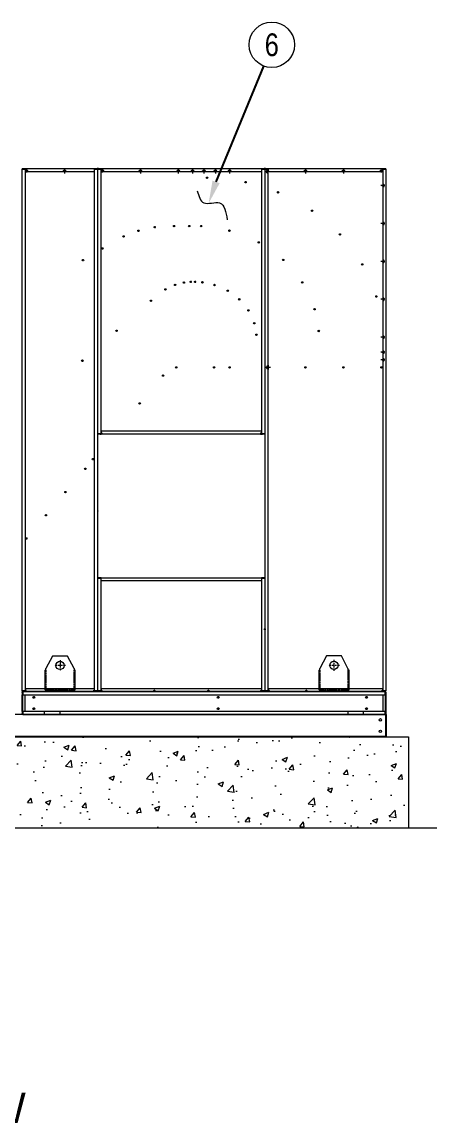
# Model space of a CAD drawing. Header units: millimetres. Extents: x 17202 to 48168, y 11732 to 33629.
# Drawn here: x 30163 to 32897, y 16622 to 23883 of the extents above; entities that cross this region are included whole.
import ezdxf
from ezdxf.enums import TextEntityAlignment as Align

# ---------------------------------------------------------------- set-up
doc = ezdxf.new("R2010")
doc.units = ezdxf.units.MM
doc.linetypes.add('DASHDOT', pattern=[18.5, 12, -3, 0.5, -3])
doc.linetypes.add('DASHED', pattern=[15, 12, -3])
for name, color, linetype in [('냉각탑_dim', 1, 'Continuous'), ('냉각탑_text', 3, 'Continuous'), ('냉각탑_기초', 23, 'Continuous')]:
    doc.layers.add(name, color=color, linetype=linetype)
doc.styles.get("Standard").update_dxf_attribs({"font": 'arial.ttf'})
doc.styles.add('돋움', font='Dotum.ttf')

# ---------------------------------------------------------------- blocks, each defined once
blk = doc.blocks.new('457536')
at = {"color": 7, "lineweight": 5}
for p, q in [((114592.520962, 89152.297332), (114550.020962, 89069.297332)), ((114692.520962, 89152.297332), (114592.520962, 89152.297332)), ((114735.020962, 89069.297332), (114692.520962, 89152.297332)), ((114542.520962, 89059.297332), (114542.520962, 88929.797332)), ((114742.520962, 88929.797332), (114742.520962, 89059.297332)), ((114550.020962, 88922.297332), (114735.020962, 88922.297332))]:
    blk.add_line(p, q, dxfattribs=at)
at = {"color": 7, "linetype": 'DASHDOT', "lineweight": 5}
for p, q in [((114642.520962, 89126.047332), (114642.520962, 89054.547332)), ((114678.270962, 89090.297332), (114606.770962, 89090.297332))]:
    blk.add_line(p, q, dxfattribs=at)
at = {"color": 7, "lineweight": 5, "ltscale": 0.09375}
for p, q in [((114542.520962, 89059.297332), (114550.020962, 89059.297332)), ((114742.520962, 89059.297332), (114735.020962, 89059.297332)), ((114550.020962, 88929.797332), (114542.520962, 88929.797332)), ((114550.020962, 88922.297332), (114550.020962, 88929.797332)), ((114735.020962, 88929.797332), (114742.520962, 88929.797332)), ((114735.020962, 88922.297332), (114735.020962, 88929.797332))]:
    blk.add_line(p, q, dxfattribs=at)
at = {"color": 7, "linetype": 'DASHED', "lineweight": 5}
for p, q in [((114548.520962, 89059.297332), (114548.520962, 88929.797332)), ((114736.520962, 88929.797332), (114736.520962, 89059.297332)), ((114550.020962, 88928.297332), (114735.020962, 88928.297332))]:
    blk.add_line(p, q, dxfattribs=at)
at = {"color": 7, "lineweight": 5, "ltscale": 0.125}
for p, q in [((114550.020962, 89059.297332), (114550.020962, 89069.297332)), ((114735.020962, 89069.297332), (114735.020962, 89059.297332))]:
    blk.add_line(p, q, dxfattribs=at)
at = {"color": 7, "linetype": 'DASHED', "lineweight": 5, "ltscale": 0.075}
for p, q in [((114558.520962, 88928.297332), (114558.520962, 88922.297332)), ((114576.520962, 88928.297332), (114576.520962, 88922.297332)), ((114608.520962, 88928.297332), (114608.520962, 88922.297332)), ((114626.520962, 88928.297332), (114626.520962, 88922.297332)), ((114658.520962, 88928.297332), (114658.520962, 88922.297332)), ((114676.520962, 88928.297332), (114676.520962, 88922.297332)), ((114708.520962, 88928.297332), (114708.520962, 88922.297332)), ((114726.520962, 88928.297332), (114726.520962, 88922.297332))]:
    blk.add_line(p, q, dxfattribs=at)
at = {"color": 7, "lineweight": 5}
blk.add_circle((114642.520962, 89090.297332), 27.5, dxfattribs=at)
blk = doc.blocks.new('1')
at = {"color": 7, "lineweight": 20, "ltscale": 0.0875}
for p, q in [((30162.5, 22912.6), (30166, 22912.6)), ((30184.5, 22916.1), (30184.5, 22912.6)), ((30638.5, 22916.1), (30638.5, 22912.6)), ((30660.5, 22912.6), (30657, 22912.6)), ((30662.5, 22912.6), (30666, 22912.6)), ((30684.5, 22916.1), (30684.5, 22912.6)), ((31740.5, 22916.1), (31740.5, 22912.6)), ((31762.5, 22912.6), (31759, 22912.6)), ((31764.5, 22912.6), (31768, 22912.6)), ((31786.5, 22916.1), (31786.5, 22912.6)), ((32538.5, 22916.1), (32538.5, 22912.6)), ((32560.5, 22912.6), (32557, 22912.6)), ((30662.5, 21167.6), (30666, 21167.6)), ((31762.5, 21167.6), (31759, 21167.6)), ((30662.5, 20214.6), (30666, 20214.6)), ((30684.5, 20218.1), (30684.5, 20214.6)), ((31740.5, 20218.1), (31740.5, 20214.6)), ((31762.5, 20214.6), (31759, 20214.6)), ((30162.5, 19471.6), (30166, 19471.6)), ((30660.5, 19471.6), (30657, 19471.6)), ((30662.5, 19471.6), (30666, 19471.6)), ((31762.5, 19471.6), (31759, 19471.6)), ((31764.5, 19471.6), (31768, 19471.6)), ((32560.5, 19471.6), (32557, 19471.6))]:
    blk.add_line(p, q, dxfattribs=at)
at = {"color": 7, "lineweight": 20}
for p, q in [((30162.5, 19471.6), (30162.5, 22912.6)), ((30182.5, 22912.6), (30182.5, 19471.6)), ((30184.5, 22916.1), (30638.5, 22916.1)), ((30202.5, 22896.1), (30432.5, 22896.1)), ((30452.5, 22896.1), (30638.5, 22896.1)), ((30640.5, 19471.6), (30640.5, 22912.6)), ((30660.5, 22912.6), (30660.5, 19471.6)), ((30662.5, 21167.6), (30662.5, 22912.6)), ((30682.5, 22912.6), (30682.5, 21167.6)), ((30684.5, 22916.1), (31740.5, 22916.1)), ((30702.5, 22896.1), (30932.5, 22896.1)), ((30952.5, 22896.1), (31182.5, 22896.1)), ((31202.5, 22896.1), (31276.5, 22896.1)), ((31296.5, 22896.1), (31351.5, 22896.1)), ((31371.5, 22896.1), (31426.5, 22896.1)), ((31446.5, 22896.1), (31520.5, 22896.1)), ((31540.5, 22896.1), (31740.5, 22896.1)), ((31742.5, 21167.6), (31742.5, 22912.6)), ((31762.5, 22912.6), (31762.5, 21167.6)), ((31764.5, 19471.6), (31764.5, 22912.6)), ((31784.5, 21617.1), (31784.5, 22888.1)), ((31786.5, 22916.1), (32538.5, 22916.1)), ((31789.5, 22896.1), (32020.5, 22896.1)), ((32040.5, 22896.1), (32270.5, 22896.1)), ((32290.5, 22896.1), (32521.5, 22896.1)), ((32540.5, 22912.6), (32540.5, 22814.1)), ((32560.5, 22912.6), (32560.5, 19471.6)), ((32540.5, 22794.1), (32540.5, 22564.1)), ((32540.5, 22544.1), (32540.5, 22314.1)), ((32540.5, 22294.1), (32540.5, 22064.1)), ((32540.5, 22044.1), (32540.5, 21814.1)), ((32540.5, 21794.1), (32540.5, 21715.1)), ((32540.5, 21695.1), (32540.5, 21665.1)), ((32540.5, 21645.1), (32540.5, 19471.6)), ((31784.5, 19471.6), (31784.5, 21593.1)), ((31742.5, 21184.1), (30684.5, 21184.1)), ((31746.7, 21164.1), (30690.7, 21164.1)), ((30662.5, 19471.6), (30662.5, 20214.6)), ((30682.5, 20214.6), (30682.5, 19471.6)), ((30684.5, 20218.1), (31740.5, 20218.1)), ((31740.5, 20198.1), (30684.5, 20198.1)), ((31742.5, 19471.6), (31742.5, 20214.6)), ((31762.5, 20214.6), (31762.5, 19471.6)), ((32555.8, 19466.1), (30167.2, 19466.1)), ((30184.5, 19488.1), (30638.5, 19488.1)), ((30631.5, 19468.1), (30191.5, 19468.1)), ((31352.5, 19467.7), (30202.5, 19467.7)), ((30684.5, 19488.1), (31740.5, 19488.1)), ((31027.5, 19468.1), (30691.5, 19468.1)), ((31383.5, 19468.1), (31041.5, 19468.1)), ((32520.5, 19467.7), (31370.5, 19467.7)), ((31733.5, 19468.1), (31397.5, 19468.1)), ((31786.5, 19488.1), (32538.5, 19488.1)), ((32029.5, 19468.1), (31793.5, 19468.1)), ((32281.5, 19468.1), (32043.5, 19468.1)), ((32531.5, 19468.1), (32295.5, 19468.1)), ((30162.5, 19446.1), (32560.5, 19446.1)), ((30162.5, 19338.1), (30162.5, 19444.1)), ((30165.7, 19444.1), (30165.7, 19338.1)), ((30167.2, 19446.1), (32555.8, 19446.1)), ((30182.5, 19338.1), (30182.5, 19444.1)), ((32540.5, 19444.1), (32540.5, 19338.1)), ((32557.3, 19338.1), (32557.3, 19444.1)), ((32560.5, 19444.1), (32560.5, 19338.1)), ((32560.5, 19338.1), (32560.5, 19444.1)), ((30311.5, 19336.1), (30162.5, 19336.1)), ((32560.5, 19316.1), (30162.5, 19316.1)), ((32555.8, 19336.1), (30167.2, 19336.1)), ((30167.2, 19316.1), (32555.8, 19316.1)), ((32311.5, 19336.1), (30411.5, 19336.1)), ((32560.5, 19336.1), (32411.5, 19336.1))]:
    blk.add_line(p, q, dxfattribs=at)
at = {"color": 7, "lineweight": 20, "ltscale": 0.4625}
for p, q in [((30166, 22916.1), (30184.5, 22916.1)), ((30184.5, 22914.1), (30166, 22914.1)), ((30638.5, 22916.1), (30657, 22916.1)), ((30657, 22914.1), (30638.5, 22914.1)), ((30666, 22916.1), (30684.5, 22916.1)), ((30684.5, 22914.1), (30666, 22914.1)), ((31740.5, 22916.1), (31759, 22916.1)), ((31759, 22914.1), (31740.5, 22914.1)), ((31768, 22916.1), (31786.5, 22916.1)), ((31786.5, 22914.1), (31768, 22914.1)), ((32538.5, 22916.1), (32557, 22916.1)), ((32557, 22914.1), (32538.5, 22914.1)), ((30666, 20218.1), (30684.5, 20218.1)), ((30684.5, 20216.1), (30666, 20216.1)), ((31740.5, 20218.1), (31759, 20218.1)), ((31759, 20216.1), (31740.5, 20216.1))]:
    blk.add_line(p, q, dxfattribs=at)
at = {"color": 7, "lineweight": 20, "ltscale": 0.05}
for p, q in [((30166, 22916.1), (30166, 22914.1)), ((30657, 22916.1), (30657, 22914.1)), ((30662.5, 22876.1), (30660.5, 22876.1)), ((30662.5, 22876.1), (30660.5, 22876.1)), ((30666, 22916.1), (30666, 22914.1)), ((31759, 22916.1), (31759, 22914.1)), ((31764.5, 22876.1), (31762.5, 22876.1)), ((31764.5, 22876.1), (31762.5, 22876.1)), ((31768, 22916.1), (31768, 22914.1)), ((32557, 22916.1), (32557, 22914.1)), ((31762.5, 21658.1), (31764.5, 21658.1)), ((31764.5, 21630.1), (31762.5, 21630.1)), ((31764.5, 21628.1), (31762.5, 21628.1)), ((31764.5, 21626.1), (31762.5, 21626.1)), ((31764.5, 21584.1), (31762.5, 21584.1)), ((31762.5, 21506.5), (31764.5, 21506.5)), ((31762.5, 21504.5), (31764.5, 21504.5)), ((31764.5, 21502.5), (31762.5, 21502.5)), ((31764.5, 21500.9), (31762.5, 21500.9)), ((30666, 21164.1), (30666, 21166.1)), ((30678.3, 21164.1), (30678.3, 21166.1)), ((30690.7, 21164.1), (30690.7, 21166.1)), ((31734.3, 21164.1), (31734.3, 21166.1)), ((31746.7, 21164.1), (31746.7, 21166.1)), ((31759, 21164.1), (31759, 21166.1)), ((30666, 20218.1), (30666, 20216.1)), ((31759, 20218.1), (31759, 20216.1)), ((30662.5, 19793.1), (30660.5, 19793.1)), ((30662.5, 19793.1), (30660.5, 19793.1)), ((30660.5, 19773.1), (30662.5, 19773.1)), ((30660.5, 19772.7), (30662.5, 19772.7)), ((31764.5, 19793.1), (31762.5, 19793.1)), ((31764.5, 19793.1), (31762.5, 19793.1)), ((31762.5, 19773.1), (31764.5, 19773.1)), ((31762.5, 19773.1), (31764.5, 19773.1)), ((31762.5, 19772.7), (31764.5, 19772.7)), ((30662.5, 19663.1), (30660.5, 19663.1)), ((30662.5, 19663.1), (30660.5, 19663.1)), ((30662.5, 19662.7), (30660.5, 19662.7)), ((30660.5, 19642.7), (30662.5, 19642.7)), ((31764.5, 19663.1), (31762.5, 19663.1)), ((31764.5, 19663.1), (31762.5, 19663.1)), ((31764.5, 19662.7), (31762.5, 19662.7)), ((31762.5, 19642.7), (31764.5, 19642.7)), ((30166, 19468.1), (30166, 19470.1)), ((30177.5, 19468.1), (30177.5, 19470.1)), ((30645.5, 19468.1), (30645.5, 19470.1)), ((30657, 19468.1), (30657, 19470.1)), ((30666, 19468.1), (30666, 19470.1)), ((30677.5, 19468.1), (30677.5, 19470.1)), ((31747.5, 19468.1), (31747.5, 19470.1)), ((31759, 19468.1), (31759, 19470.1)), ((31768, 19468.1), (31768, 19470.1)), ((31779.5, 19468.1), (31779.5, 19470.1)), ((32545.5, 19468.1), (32545.5, 19470.1)), ((32557, 19468.1), (32557, 19470.1)), ((30162.5, 19444.1), (30162.5, 19446.1)), ((30165.7, 19444.1), (30165.7, 19446.1)), ((30165.7, 19444.1), (30165.7, 19446.1)), ((32557.3, 19446.1), (32557.3, 19444.1)), ((32560.5, 19444.1), (32560.5, 19446.1)), ((30162.5, 19336.1), (30162.5, 19338.1)), ((30165.7, 19336.1), (30165.7, 19338.1)), ((30165.7, 19336.1), (30165.7, 19338.1)), ((32557.3, 19338.1), (32557.3, 19336.1)), ((32560.5, 19336.1), (32560.5, 19338.1))]:
    blk.add_line(p, q, dxfattribs=at)
at = {"color": 7, "lineweight": 20, "ltscale": 0.0375}
for p, q in [((30166, 22914.1), (30166, 22912.6)), ((30657, 22914.1), (30657, 22912.6)), ((30666, 22912.6), (30666, 22914.1)), ((31759, 22912.6), (31759, 22914.1)), ((31768, 22914.1), (31768, 22912.6)), ((32557, 22914.1), (32557, 22912.6)), ((30666, 21167.6), (30666, 21166.1)), ((31759, 21167.6), (31759, 21166.1)), ((30666, 20216.1), (30666, 20214.6)), ((31759, 20216.1), (31759, 20214.6)), ((30166, 19470.1), (30166, 19471.6)), ((30657, 19470.1), (30657, 19471.6)), ((30666, 19470.1), (30666, 19471.6)), ((31759, 19470.1), (31759, 19471.6)), ((31768, 19470.1), (31768, 19471.6)), ((32557, 19470.1), (32557, 19471.6)), ((30165.7, 19444.1), (30167.2, 19444.1)), ((32557.3, 19444.1), (32555.8, 19444.1))]:
    blk.add_line(p, q, dxfattribs=at)
at = {"color": 7, "lineweight": 20, "ltscale": 0.4125}
for p, q in [((30166, 22912.6), (30182.5, 22912.6)), ((30638.5, 22912.6), (30638.5, 22896.1)), ((30640.5, 22912.6), (30657, 22912.6)), ((30666, 22912.6), (30682.5, 22912.6)), ((31740.5, 22912.6), (31740.5, 22896.1)), ((31742.5, 22912.6), (31759, 22912.6)), ((31768, 22912.6), (31784.5, 22912.6)), ((32540.5, 22912.6), (32557, 22912.6)), ((30682.5, 21167.6), (30666, 21167.6)), ((31759, 21167.6), (31742.5, 21167.6)), ((30666, 20214.6), (30682.5, 20214.6)), ((30684.5, 20198.1), (30684.5, 20214.6)), ((31740.5, 20214.6), (31740.5, 20198.1)), ((31742.5, 20214.6), (31759, 20214.6)), ((30182.5, 19471.6), (30166, 19471.6)), ((30657, 19471.6), (30640.5, 19471.6)), ((30682.5, 19471.6), (30666, 19471.6)), ((31759, 19471.6), (31742.5, 19471.6)), ((31784.5, 19471.6), (31768, 19471.6)), ((32557, 19471.6), (32540.5, 19471.6))]:
    blk.add_line(p, q, dxfattribs=at)
at = {"color": 7, "lineweight": 20, "ltscale": 0.2625}
for p, q in [((30184.5, 22902.1), (30184.5, 22912.6)), ((30684.5, 22902.1), (30684.5, 22912.6))]:
    blk.add_line(p, q, dxfattribs=at)
at = {"color": 7, "linetype": 'DASHDOT', "lineweight": 20, "ltscale": 0.2925}
for p, q in [((30198.4, 22896.1), (30186.7, 22896.1)), ((30698.4, 22896.1), (30686.7, 22896.1)), ((31042.6, 22529.8), (31030.9, 22529.8)), ((31170.4, 22537.4), (31158.7, 22537.4)), ((30837.7, 22468.8), (30826, 22468.8)), ((30935.6, 22505.9), (30923.9, 22505.9)), ((30698.1, 22389.3), (30686.4, 22389.3)), ((31177.3, 22148.9), (31165.6, 22148.9)), ((31235, 22163.9), (31223.3, 22163.9)), ((31017.3, 22044.4), (31005.6, 22044.4)), ((30791.8, 21846.7), (30780.1, 21846.7)), ((31184.4, 21605.1), (31172.7, 21605.1)), ((31097.9, 21551.1), (31086.2, 21551.1)), ((30943.6, 21367.2), (30931.9, 21367.2)), ((30635.1, 20999.5), (30623.4, 20999.5)), ((30585.2, 20936.1), (30573.5, 20936.1)), ((30454.6, 20782.8), (30442.9, 20782.8)), ((30326.1, 20629.6), (30314.4, 20629.6)), ((30197.5, 20476.4), (30185.8, 20476.4)), ((31762.3, 19883.1), (31762.3, 19871.4))]:
    blk.add_line(p, q, dxfattribs=at)
at = {"color": 7, "linetype": 'DASHDOT', "lineweight": 20, "ltscale": 0.292505}
for p, q in [((30192.5, 22902), (30192.5, 22890.3)), ((30692.5, 22902), (30692.5, 22890.3)), ((32530.5, 22902), (32530.5, 22890.3)), ((31381.9, 22862), (31381.9, 22850.3)), ((31722.4, 22435.5), (31722.4, 22423.8)), ((31884.4, 22319.8), (31884.4, 22308.1)), ((32405, 22290.5), (32405, 22278.8)), ((31430.9, 22154.2), (31430.9, 22142.5)), ((31707.2, 21826), (31707.2, 21814.3)), ((32117.6, 21851), (32117.6, 21839.3)), ((31178.5, 21611), (31178.5, 21599.3)), ((31428.5, 21611), (31428.5, 21599.3)), ((31530.5, 21611), (31530.5, 21599.3)), ((31780.5, 21611), (31780.5, 21599.3)), ((32030.5, 21611), (32030.5, 21599.3)), ((32280.5, 21611), (32280.5, 21599.3)), ((32530.5, 21611), (32530.5, 21599.3)), ((31092, 21557), (31092, 21545.3))]:
    blk.add_line(p, q, dxfattribs=at)
at = {"color": 7, "linetype": 'DASHDOT', "lineweight": 20}
for p, q in [((30455.5, 22896.1), (30429.5, 22896.1)), ((30442.5, 22909.1), (30442.5, 22883.1)), ((30955.5, 22896.1), (30929.5, 22896.1)), ((30942.5, 22909.1), (30942.5, 22883.1)), ((31205.5, 22896.1), (31179.5, 22896.1)), ((31192.5, 22909.1), (31192.5, 22883.1)), ((31299.5, 22896.1), (31273.5, 22896.1)), ((31286.5, 22909.1), (31286.5, 22883.1)), ((31374.5, 22896.1), (31348.5, 22896.1)), ((31361.5, 22909.1), (31361.5, 22883.1)), ((31449.5, 22896.1), (31423.5, 22896.1)), ((31436.5, 22909.1), (31436.5, 22883.1)), ((31543.5, 22896.1), (31517.5, 22896.1)), ((31530.5, 22909.1), (31530.5, 22883.1)), ((31792.2, 22896.1), (31768.8, 22896.1)), ((31780.5, 22907.8), (31780.5, 22884.4)), ((32043.5, 22896.1), (32017.5, 22896.1)), ((32030.5, 22909.1), (32030.5, 22883.1)), ((32293.5, 22896.1), (32267.5, 22896.1)), ((32280.5, 22909.1), (32280.5, 22883.1)), ((32553.5, 22804.1), (32527.5, 22804.1)), ((32540.5, 22817.1), (32540.5, 22791.1)), ((32553.5, 22554.1), (32527.5, 22554.1)), ((32540.5, 22567.1), (32540.5, 22541.1)), ((32553.5, 22304.1), (32527.5, 22304.1)), ((32540.5, 22317.1), (32540.5, 22291.1)), ((32553.5, 22054.1), (32527.5, 22054.1)), ((32540.5, 22067.1), (32540.5, 22041.1)), ((32553.5, 21804.1), (32527.5, 21804.1)), ((32540.5, 21817.1), (32540.5, 21791.1)), ((32540.5, 21718.1), (32540.5, 21692.1)), ((32553.5, 21705.1), (32527.5, 21705.1)), ((32553.5, 21655.1), (32527.5, 21655.1)), ((32540.5, 21668.1), (32540.5, 21642.1)), ((31800.1, 21605.1), (31768.9, 21605.1)), ((31784.5, 21620.7), (31784.5, 21589.5))]:
    blk.add_line(p, q, dxfattribs=at)
at = {"color": 7, "lineweight": 20, "ltscale": 0.224999}
for p, q in [((30666, 22916.1), (30657, 22916.1)), ((31768, 22916.1), (31759, 22916.1))]:
    blk.add_line(p, q, dxfattribs=at)
at = {"color": 7, "lineweight": 20, "ltscale": 0.13954}
blk.add_line((31195.3, 22895), (31189.7, 22895), dxfattribs=at)
at = {"color": 7, "lineweight": 20, "ltscale": 0.065314}
blk.add_line((31193.8, 22893.4), (31191.2, 22893.4), dxfattribs=at)
at = {"color": 7, "lineweight": 20, "ltscale": 0.074833}
blk.add_line((31358.9, 22894.7), (31358.9, 22897.6), dxfattribs=at)
at = {"color": 7, "lineweight": 20, "ltscale": 0.210944}
blk.add_line((31784.5, 22904.2), (31784.5, 22912.6), dxfattribs=at)
at = {"color": 7, "lineweight": 20, "ltscale": 0.244795}
blk.add_line((31786.5, 22902.9), (31786.5, 22912.6), dxfattribs=at)
at = {"color": 7, "linetype": 'DASHDOT', "lineweight": 20, "ltscale": 0.292499}
for p, q in [((32536.4, 22896.1), (32524.7, 22896.1)), ((31641.5, 22826.3), (31629.8, 22826.3)), ((31635.7, 22832.2), (31635.7, 22820.5)), ((31856.2, 22759.5), (31844.5, 22759.5)), ((31850.3, 22765.4), (31850.3, 22753.7)), ((32080.2, 22638.5), (32068.5, 22638.5)), ((32074.4, 22644.3), (32074.4, 22632.6)), ((30929.8, 22511.8), (30929.8, 22500.1)), ((31036.7, 22535.6), (31036.7, 22523.9)), ((31164.5, 22543.3), (31164.5, 22531.6)), ((31270.4, 22537.4), (31258.7, 22537.4)), ((31264.5, 22543.3), (31264.5, 22531.6)), ((31348.9, 22537.4), (31337.2, 22537.4)), ((31343, 22543.3), (31343, 22531.6)), ((31529.6, 22512.5), (31529.6, 22500.8)), ((30831.8, 22474.6), (30831.8, 22462.9)), ((31535.4, 22506.7), (31523.7, 22506.7)), ((32263.5, 22482.3), (32251.8, 22482.3)), ((32257.7, 22488.1), (32257.7, 22476.4)), ((30692.3, 22395.1), (30692.3, 22383.4)), ((31728.2, 22429.6), (31716.5, 22429.6)), ((32410.8, 22284.6), (32399.1, 22284.6)), ((31171.5, 22154.7), (31171.5, 22143)), ((31229.2, 22169.7), (31229.2, 22158)), ((31280.4, 22169.4), (31268.7, 22169.4)), ((31274.5, 22175.3), (31274.5, 22163.6)), ((31308.9, 22169.4), (31297.2, 22169.4)), ((31303, 22175.3), (31303, 22163.6)), ((31350.9, 22171.8), (31350.9, 22160.1)), ((32015.1, 22165.4), (32003.4, 22165.4)), ((32009.3, 22171.3), (32009.3, 22159.6)), ((31112.9, 22119.2), (31101.2, 22119.2)), ((31107, 22125.1), (31107, 22113.4)), ((31518.1, 22116.3), (31518.1, 22104.6)), ((32496.5, 22078.3), (32496.5, 22066.6)), ((31011.5, 22050.3), (31011.5, 22038.6)), ((31594, 22059.7), (31594, 22048)), ((32502.3, 22072.5), (32490.6, 22072.5)), ((31654, 21987), (31654, 21975.3)), ((32096.1, 21988.4), (32084.4, 21988.4)), ((32090.3, 21994.3), (32090.3, 21982.6)), ((31698.9, 21896), (31687.2, 21896)), ((31693, 21901.8), (31693, 21890.1)), ((30785.9, 21852.5), (30785.9, 21840.8)), ((31713.1, 21820.1), (31701.4, 21820.1)), ((32123.5, 21845.1), (32111.8, 21845.1)), ((31434.4, 21605.1), (31422.7, 21605.1)), ((31536.4, 21605.1), (31524.7, 21605.1)), ((31786.4, 21605.1), (31774.7, 21605.1)), ((32036.4, 21605.1), (32024.7, 21605.1)), ((32286.4, 21605.1), (32274.7, 21605.1)), ((32536.4, 21605.1), (32524.7, 21605.1)), ((30937.7, 21373.1), (30937.7, 21361.4)), ((30629.2, 21005.4), (30629.2, 20993.7)), ((30579.3, 20942), (30579.3, 20930.3)), ((30320.2, 20635.5), (30320.2, 20623.8)), ((31768.2, 19877.3), (31756.5, 19877.3))]:
    blk.add_line(p, q, dxfattribs=at)
at = {"color": 7, "lineweight": 20, "ltscale": 0.309422}
blk.add_line((32538.5, 22900.3), (32538.5, 22912.6), dxfattribs=at)
at = {"lineweight": 20}
for p, q in [((32557, 22916.1), (32560.5, 22916.1)), ((32560.5, 22912.6), (32560.5, 22916.1)), ((32560.5, 19316.1), (27660.5, 19316.1))]:
    blk.add_line(p, q, dxfattribs=at)
at = {"color": 7, "linetype": 'DASHDOT', "lineweight": 20, "ltscale": 0.292502}
for p, q in [((31387.8, 22856.1), (31376.1, 22856.1)), ((31890.2, 22313.9), (31878.5, 22313.9)), ((31356.7, 22165.9), (31345, 22165.9)), ((31436.7, 22148.4), (31425, 22148.4)), ((31523.9, 22110.4), (31512.2, 22110.4)), ((31599.9, 22053.8), (31588.2, 22053.8)), ((31659.9, 21981.2), (31648.2, 21981.2)), ((30448.7, 20788.7), (30448.7, 20777)), ((30191.6, 20482.3), (30191.6, 20470.6))]:
    blk.add_line(p, q, dxfattribs=at)
at = {"color": 7, "lineweight": 20, "ltscale": 0.05367}
for p, q in [((31762.5, 22815.2), (31764.5, 22814.5)), ((31764.5, 22771.5), (31762.5, 22772.3))]:
    blk.add_line(p, q, dxfattribs=at)
at = {"color": 7, "lineweight": 20, "ltscale": 0.058406}
for p, q in [((30660.5, 22393.5), (30662.5, 22394.7)), ((30662.5, 22347.9), (30660.5, 22346.7)), ((30662.5, 22347.9), (30660.5, 22346.7))]:
    blk.add_line(p, q, dxfattribs=at)
at = {"color": 7, "lineweight": 20, "ltscale": 0.057149}
for p, q in [((31762.5, 22430.2), (31764.5, 22429.1)), ((31764.5, 22383.4), (31762.5, 22384.5))]:
    blk.add_line(p, q, dxfattribs=at)
at = {"color": 7, "linetype": 'DASHDOT', "lineweight": 20, "ltscale": 0.325}
for p, q in [((30570.4, 22311.8), (30557.4, 22311.8)), ((30563.9, 22318.3), (30563.9, 22305.3)), ((30566.8, 21648.9), (30553.8, 21648.9)), ((30560.3, 21655.4), (30560.3, 21642.4))]:
    blk.add_line(p, q, dxfattribs=at)
at = {"color": 7, "lineweight": 20, "ltscale": 0.066501}
for p, q in [((30662.5, 21765), (30660.5, 21763.3)), ((30662.5, 21711.8), (30660.5, 21710.1)), ((30662.5, 21711.8), (30660.5, 21710.1))]:
    blk.add_line(p, q, dxfattribs=at)
at = {"color": 7, "linetype": 'DASHDOT', "lineweight": 20, "ltscale": 0.195}
for p, q in [((31095.9, 21551.1), (31088.1, 21551.1)), ((30941.6, 21367.3), (30933.8, 21367.3)), ((30633.1, 20999.6), (30625.3, 20999.6)), ((30581.2, 20936.1), (30573.4, 20936.1)), ((30452.6, 20782.9), (30444.8, 20782.9)), ((30324.1, 20629.7), (30316.3, 20629.7)), ((30195.5, 20476.5), (30187.7, 20476.5))]:
    blk.add_line(p, q, dxfattribs=at)
at = {"color": 7, "linetype": 'DASHDOT', "lineweight": 20, "ltscale": 0.195001}
for p, q in [((31092, 21555), (31092, 21547.2)), ((30937.7, 21371.2), (30937.7, 21363.4)), ((30629.2, 21003.5), (30629.2, 20995.7)), ((30320.2, 20633.6), (30320.2, 20625.8)), ((30191.6, 20480.4), (30191.6, 20472.6))]:
    blk.add_line(p, q, dxfattribs=at)
at = {"color": 7, "lineweight": 20, "ltscale": 0.307899}
for p, q in [((30666, 21166.1), (30678.3, 21166.1)), ((30678.3, 21164.1), (30666, 21164.1)), ((31746.7, 21166.1), (31759, 21166.1)), ((31759, 21164.1), (31746.7, 21164.1))]:
    blk.add_line(p, q, dxfattribs=at)
at = {"color": 7, "lineweight": 20, "ltscale": 0.154601}
for p, q in [((30678.3, 21166.1), (30690.7, 21166.1)), ((30678.3, 21164.1), (30684.5, 21164.1)), ((30690.7, 21164.1), (30684.5, 21164.1)), ((31734.3, 21166.1), (31740.5, 21166.1)), ((31734.3, 21164.1), (31740.5, 21164.1)), ((31740.5, 21166.1), (31746.7, 21166.1)), ((31740.5, 21164.1), (31746.7, 21164.1))]:
    blk.add_line(p, q, dxfattribs=at)
at = {"color": 7, "lineweight": 20, "ltscale": 0.2375}
for p, q in [((30684.5, 21184.1), (30684.5, 21174.6)), ((31740.5, 21184.1), (31740.5, 21174.6))]:
    blk.add_line(p, q, dxfattribs=at)
at = {"color": 7, "linetype": 'DASHDOT', "lineweight": 20, "ltscale": 0.194998}
for p, q in [((30577.3, 20940), (30577.3, 20932.2)), ((30448.7, 20786.8), (30448.7, 20779))]:
    blk.add_line(p, q, dxfattribs=at)
at = {"color": 7, "lineweight": 20, "ltscale": 0.050782}
blk.add_line((30663.6, 20656.2), (30663.9, 20658.2), dxfattribs=at)
at = {"color": 7, "lineweight": 20, "ltscale": 0.1175}
for p, q in [((30167.2, 19466.1), (30162.5, 19466.1)), ((30167.2, 19466.1), (30167.2, 19461.4)), ((32560.5, 19466.1), (32555.8, 19466.1)), ((32555.8, 19466.1), (32555.8, 19461.4)), ((30162.5, 19338.1), (30167.2, 19338.1)), ((30167.2, 19316.1), (30167.2, 19320.8)), ((32560.5, 19338.1), (32555.8, 19338.1)), ((32555.8, 19316.1), (32555.8, 19320.8))]:
    blk.add_line(p, q, dxfattribs=at)
at = {"color": 7, "lineweight": 20, "ltscale": 0.16}
for p, q in [((30162.5, 19459.7), (30162.5, 19466.1)), ((32560.5, 19466.1), (32560.5, 19459.7)), ((30162.5, 19316.1), (30162.5, 19322.5)), ((32560.5, 19322.5), (32560.5, 19316.1))]:
    blk.add_line(p, q, dxfattribs=at)
at = {"color": 7, "lineweight": 20, "ltscale": 0.2875}
for p, q in [((30166, 19470.1), (30177.5, 19470.1)), ((30177.5, 19468.1), (30166, 19468.1)), ((30645.5, 19470.1), (30657, 19470.1)), ((30657, 19468.1), (30645.5, 19468.1)), ((30666, 19470.1), (30677.5, 19470.1)), ((30677.5, 19468.1), (30666, 19468.1)), ((31747.5, 19470.1), (31759, 19470.1)), ((31759, 19468.1), (31747.5, 19468.1)), ((31768, 19470.1), (31779.5, 19470.1)), ((31779.5, 19468.1), (31768, 19468.1)), ((32545.5, 19470.1), (32557, 19470.1)), ((32557, 19468.1), (32545.5, 19468.1))]:
    blk.add_line(p, q, dxfattribs=at)
at = {"color": 7, "lineweight": 20, "ltscale": 0.3825}
for p, q in [((30167.2, 19461.4), (30167.2, 19446.1)), ((32555.8, 19446.1), (32555.8, 19461.4)), ((30182.5, 19444.1), (30167.2, 19444.1)), ((32555.8, 19444.1), (32540.5, 19444.1)), ((30167.2, 19338.1), (30182.5, 19338.1)), ((30167.2, 19336.1), (30167.2, 19320.8)), ((32540.5, 19338.1), (32555.8, 19338.1)), ((32555.8, 19320.8), (32555.8, 19336.1))]:
    blk.add_line(p, q, dxfattribs=at)
at = {"color": 7, "lineweight": 20, "ltscale": 0.175}
for p, q in [((30177.5, 19470.1), (30184.5, 19470.1)), ((30177.5, 19468.1), (30184.5, 19468.1)), ((30191.5, 19468.1), (30184.5, 19468.1)), ((30631.5, 19468.1), (30638.5, 19468.1)), ((30638.5, 19470.1), (30645.5, 19470.1)), ((30638.5, 19468.1), (30645.5, 19468.1)), ((30677.5, 19470.1), (30684.5, 19470.1)), ((30677.5, 19468.1), (30684.5, 19468.1)), ((30691.5, 19468.1), (30684.5, 19468.1)), ((31041.5, 19468.1), (31027.5, 19468.1)), ((31383.5, 19468.1), (31390.5, 19468.1)), ((31390.5, 19468.1), (31397.5, 19468.1)), ((31733.5, 19468.1), (31740.5, 19468.1)), ((31740.5, 19470.1), (31747.5, 19470.1)), ((31740.5, 19468.1), (31747.5, 19468.1)), ((31779.5, 19470.1), (31786.5, 19470.1)), ((31779.5, 19468.1), (31786.5, 19468.1)), ((31793.5, 19468.1), (31786.5, 19468.1)), ((32029.5, 19468.1), (32036.5, 19468.1)), ((32043.5, 19468.1), (32036.5, 19468.1)), ((32281.5, 19468.1), (32295.5, 19468.1)), ((32531.5, 19468.1), (32545.5, 19468.1)), ((32538.5, 19470.1), (32545.5, 19470.1))]:
    blk.add_line(p, q, dxfattribs=at)
at = {"color": 7, "lineweight": 20, "ltscale": 0.319497}
for p, q in [((30184.5, 19488.1), (30184.5, 19475.4)), ((30638.5, 19488.1), (30638.5, 19475.4)), ((30684.5, 19488.1), (30684.5, 19475.4)), ((31740.5, 19488.1), (31740.5, 19475.4)), ((31786.5, 19488.1), (31786.5, 19475.4)), ((32538.5, 19488.1), (32538.5, 19475.4))]:
    blk.add_line(p, q, dxfattribs=at)
at = {"color": 7, "lineweight": 20, "ltscale": 0.164795}
for p, q in [((30191.1, 19470.1), (30184.5, 19470.1)), ((30631.9, 19470.1), (30638.5, 19470.1)), ((30691.1, 19470.1), (30684.5, 19470.1)), ((31034.5, 19470.1), (31027.9, 19470.1)), ((31041.1, 19470.1), (31034.5, 19470.1)), ((31383.9, 19470.1), (31390.5, 19470.1)), ((31390.5, 19470.1), (31397.1, 19470.1)), ((31733.9, 19470.1), (31740.5, 19470.1)), ((31793.1, 19470.1), (31786.5, 19470.1)), ((32029.9, 19470.1), (32036.5, 19470.1)), ((32043.1, 19470.1), (32036.5, 19470.1)), ((32281.9, 19470.1), (32288.5, 19470.1)), ((32288.5, 19470.1), (32295.1, 19470.1)), ((32531.9, 19470.1), (32538.5, 19470.1))]:
    blk.add_line(p, q, dxfattribs=at)
at = {"color": 7, "lineweight": 20, "ltscale": 0.04}
for p, q in [((30202.5, 19466.1), (30202.5, 19467.7)), ((31352.5, 19466.1), (31352.5, 19467.7)), ((31370.5, 19466.1), (31370.5, 19467.7)), ((32520.5, 19466.1), (32520.5, 19467.7))]:
    blk.add_line(p, q, dxfattribs=at)
at = {"color": 7, "lineweight": 20, "ltscale": 0.45}
blk.add_line((31352.5, 19467.7), (31370.5, 19467.7), dxfattribs=at)
at = {"color": 7, "lineweight": 20, "ltscale": 0.010005}
for p, q in [((32425.5, 19467.7), (32425.5, 19468.1)), ((32476, 19467.7), (32476, 19468.1)), ((32490, 19467.7), (32490, 19468.1))]:
    blk.add_line(p, q, dxfattribs=at)
at = {"color": 7, "lineweight": 20, "ltscale": 0.250004}
blk.add_line((32530.5, 19467.7), (32520.5, 19467.7), dxfattribs=at)
at = {"color": 7, "lineweight": 20, "ltscale": 0.25}
blk.add_line((32540.5, 19467.7), (32530.5, 19467.7), dxfattribs=at)
at = {"color": 7, "lineweight": 20, "ltscale": 0.01}
blk.add_line((32540.5, 19467.7), (32540.5, 19468.1), dxfattribs=at)
at = {"color": 7, "lineweight": 20, "ltscale": 0.34}
for p, q in [((30162.5, 19459.7), (30162.5, 19446.1)), ((32560.5, 19446.1), (32560.5, 19459.7)), ((30162.5, 19336.1), (30162.5, 19322.5)), ((30311.5, 19322.5), (30311.5, 19336.1)), ((30411.5, 19336.1), (30411.5, 19322.5)), ((32311.5, 19322.5), (32311.5, 19336.1)), ((32411.5, 19336.1), (32411.5, 19322.5)), ((32560.5, 19322.5), (32560.5, 19336.1))]:
    blk.add_line(p, q, dxfattribs=at)
at = {"color": 7, "lineweight": 20, "ltscale": 0.08}
for p, q in [((30162.5, 19444.1), (30165.7, 19444.1)), ((32557.3, 19444.1), (32560.5, 19444.1)), ((30165.7, 19338.1), (30162.5, 19338.1)), ((32560.5, 19338.1), (32557.3, 19338.1))]:
    blk.add_line(p, q, dxfattribs=at)
at = {"color": 7, "linetype": 'DASHDOT', "lineweight": 20, "ltscale": 0.39}
for p, q in [((30247.8, 19428.6), (30232.2, 19428.6)), ((30240, 19436.4), (30240, 19420.8)), ((31455, 19436.4), (31455, 19420.8)), ((32433, 19436.4), (32433, 19420.8)), ((30247.8, 19353.6), (30232.2, 19353.6)), ((30240, 19361.4), (30240, 19345.8)), ((31455, 19361.4), (31455, 19345.8)), ((32433, 19361.4), (32433, 19345.8))]:
    blk.add_line(p, q, dxfattribs=at)
at = {"color": 7, "linetype": 'DASHDOT', "lineweight": 20, "ltscale": 0.389999}
for p, q in [((31462.8, 19428.6), (31447.2, 19428.6)), ((31462.8, 19353.6), (31447.2, 19353.6))]:
    blk.add_line(p, q, dxfattribs=at)
at = {"color": 7, "linetype": 'DASHDOT', "lineweight": 20, "ltscale": 0.389996}
for p, q in [((32440.8, 19428.6), (32425.2, 19428.6)), ((32440.8, 19353.6), (32425.2, 19353.6))]:
    blk.add_line(p, q, dxfattribs=at)
at = {"color": 7, "lineweight": 20, "ltscale": 0.39}
for p, q in [((32560.5, 19459.7), (32560.5, 19444.1)), ((32560.5, 19338.1), (32560.5, 19322.5))]:
    blk.add_line(p, q, dxfattribs=at)
at = {"color": 7, "lineweight": 20, "ltscale": 0.000462809}
blk.add_line((32560.5, 19456.6), (32560.5, 19456.6), dxfattribs=at)
at = {"color": 7, "lineweight": 20, "ltscale": 0.000478323}
blk.add_line((30172, 19316.1), (30172, 19316.1), dxfattribs=at)
at = {"color": 7, "lineweight": 20, "ltscale": 0.000571071}
blk.add_line((30272.8, 19316.1), (30272.8, 19316.1), dxfattribs=at)
at = {"color": 7, "lineweight": 20, "ltscale": 0.000337276}
blk.add_line((30287.3, 19316.1), (30287.3, 19316.1), dxfattribs=at)
at = {"color": 7, "lineweight": 20, "ltscale": 0.000669931}
blk.add_line((30762.4, 19316.1), (30762.4, 19316.1), dxfattribs=at)
at = {"color": 7, "lineweight": 20, "ltscale": 0.000895851}
blk.add_line((30772, 19316.1), (30772.1, 19316.1), dxfattribs=at)
at = {"color": 7, "lineweight": 20, "ltscale": 0.000673251}
blk.add_line((31314.2, 19316.1), (31314.2, 19316.1), dxfattribs=at)
at = {"color": 7, "lineweight": 20, "ltscale": 0.000571084}
blk.add_line((31328.7, 19316.1), (31328.7, 19316.1), dxfattribs=at)
at = {"color": 7, "lineweight": 20, "ltscale": 0.000197227}
blk.add_line((31408.8, 19316.1), (31408.8, 19316.1), dxfattribs=at)
at = {"color": 7, "lineweight": 20, "ltscale": 0.000670507}
blk.add_line((31951, 19316.1), (31951, 19316.1), dxfattribs=at)
at = {"color": 7, "lineweight": 20, "ltscale": 0.000335273}
blk.add_line((31960.6, 19316.1), (31960.6, 19316.1), dxfattribs=at)
at = {"color": 7, "lineweight": 20, "ltscale": 0.000447819}
blk.add_line((32551, 19316.1), (32551, 19316.1), dxfattribs=at)
at = {"color": 7, "lineweight": 20, "ltscale": 0.00043427}
blk.add_line((32560.5, 19325.7), (32560.5, 19325.7), dxfattribs=at)
at = {"ltscale": 500}
for p, q in [((32560.5, 19316.1), (32560.5, 19167.8)), ((32560.5, 19167.8), (27160.5, 19167.8))]:
    blk.add_line(p, q, dxfattribs=at)
at = {"color": 7, "lineweight": 20}
for centre, radius in [((30192.5, 22896.1), 4.5), ((30192.5, 22896.1), 3), ((30442.5, 22896.1), 4.5), ((30442.5, 22896.1), 3), ((30692.5, 22896.1), 4.5), ((30692.5, 22896.1), 3), ((30942.5, 22896.1), 4.5), ((30942.5, 22896.1), 3), ((31192.5, 22896.1), 4.5), ((31192.5, 22896.1), 3), ((31286.5, 22896.1), 4.5), ((31286.5, 22896.1), 3), ((31361.5, 22896.1), 4.5), ((31361.5, 22896.1), 3), ((31436.5, 22896.1), 4.5), ((31436.5, 22896.1), 3.3), ((31530.5, 22896.1), 4.5), ((31530.5, 22896.1), 3), ((31780.5, 22896.1), 4.5), ((31780.5, 22896.1), 3), ((32030.5, 22896.1), 4.5), ((32030.5, 22896.1), 3), ((32280.5, 22896.1), 4.5), ((32280.5, 22896.1), 3), ((32530.5, 22896.1), 4.5), ((32530.5, 22896.1), 3), ((31381.9, 22856.1), 4.5), ((31381.9, 22856.1), 3), ((31635.7, 22826.3), 4.5), ((31635.7, 22826.3), 3), ((32540.5, 22804.1), 4.5), ((32540.5, 22804.1), 3), ((31850.3, 22759.5), 4.5), ((31850.3, 22759.5), 3), ((32074.4, 22638.5), 4.5), ((32074.4, 22638.5), 3), ((30929.8, 22505.9), 4.5), ((31036.7, 22529.8), 4.5), ((31036.7, 22529.8), 3), ((31164.5, 22537.4), 4.5), ((31164.5, 22537.4), 3), ((31264.5, 22537.4), 4.5), ((31264.5, 22537.4), 3), ((31343, 22537.4), 4.5), ((31343, 22537.4), 3), ((31529.6, 22506.7), 4.5), ((32540.5, 22554.1), 4.5), ((32540.5, 22554.1), 3), ((30831.8, 22468.8), 4.5), ((30831.8, 22468.8), 3), ((30929.8, 22505.9), 3), ((31529.6, 22506.7), 3), ((32257.7, 22482.3), 4.5), ((32257.7, 22482.3), 3), ((30692.3, 22389.3), 4.5), ((30692.3, 22389.3), 3), ((31722.4, 22429.6), 4.5), ((31722.4, 22429.6), 3), ((30563.9, 22311.8), 5), ((30563.9, 22311.8), 3), ((31884.4, 22313.9), 4.5), ((31884.4, 22313.9), 3), ((32540.5, 22304.1), 4.5), ((32540.5, 22304.1), 3), ((32405, 22284.6), 4.5), ((32405, 22284.6), 3), ((31171.5, 22148.9), 4.5), ((31171.5, 22148.9), 3), ((31229.2, 22163.9), 4.5), ((31229.2, 22163.9), 3), ((31274.5, 22169.4), 4.5), ((31274.5, 22169.4), 3), ((31303, 22169.4), 4.5), ((31303, 22169.4), 3), ((31350.9, 22165.9), 4.5), ((31350.9, 22165.9), 3), ((31430.9, 22148.4), 4.5), ((31430.9, 22148.4), 3), ((32009.3, 22165.4), 4.5), ((32009.3, 22165.4), 3), ((31107, 22119.2), 4.5), ((31107, 22119.2), 3), ((31518.1, 22110.4), 4.5), ((31518.1, 22110.4), 3), ((32496.5, 22072.5), 4.5), ((32496.5, 22072.5), 3), ((31011.5, 22044.4), 4.5), ((31011.5, 22044.4), 3), ((31594, 22053.8), 4.5), ((31594, 22053.8), 3), ((32540.5, 22054.1), 4.5), ((31654, 21981.2), 4.5), ((31654, 21981.2), 3), ((32090.3, 21988.4), 4.5), ((32090.3, 21988.4), 3), ((31693, 21896), 4.5), ((31693, 21896), 3), ((30785.9, 21846.7), 4.5), ((30785.9, 21846.7), 3), ((31707.2, 21820.1), 4.5), ((31707.2, 21820.1), 3), ((32117.6, 21845.1), 4.5), ((32117.6, 21845.1), 3), ((32540.5, 21804.1), 4.5), ((30560.3, 21648.9), 5), ((30560.3, 21648.9), 3), ((32540.5, 21705.1), 4.5), ((32540.5, 21655.1), 4.5), ((32540.5, 21705.1), 3), ((32540.5, 21655.1), 3), ((31178.5, 21605.1), 4.5), ((31178.5, 21605.1), 3), ((31428.5, 21605.1), 4.5), ((31428.5, 21605.1), 3), ((31530.5, 21605.1), 4.5), ((31530.5, 21605.1), 3), ((31780.5, 21605.1), 4.5), ((31780.5, 21605.1), 3), ((32030.5, 21605.1), 4.5), ((32030.5, 21605.1), 3), ((32280.5, 21605.1), 4.5), ((32280.5, 21605.1), 3), ((32530.5, 21605.1), 4.5), ((32530.5, 21605.1), 3), ((31092, 21551.1), 4.5), ((31092, 21551.1), 3), ((30937.7, 21367.2), 4.5), ((30937.7, 21367.3), 3), ((30629.2, 20999.5), 4.5), ((30629.2, 20999.6), 3), ((30579.3, 20936.1), 4.5), ((30448.7, 20782.8), 4.5), ((30448.7, 20782.9), 3), ((30320.2, 20629.6), 4.5), ((30320.2, 20629.7), 3), ((30191.6, 20476.4), 4.5), ((30191.6, 20476.5), 3), ((30240, 19428.6), 6), ((30240, 19428.6), 4.5), ((31455, 19428.6), 6), ((32433, 19428.6), 6), ((30240, 19353.6), 6), ((30240, 19353.6), 4.5), ((31455, 19353.6), 6), ((32433, 19353.6), 6)]:
    blk.add_circle(centre, radius, dxfattribs=at)
at = {"lineweight": 20}
for centre in [(32524.4, 19280.3), (32524.4, 19205.3)]:
    blk.add_circle(centre, 8, dxfattribs=at)
at = {"color": 7, "lineweight": 20}
for centre, radius, start, end in [((30166, 22912.6), 3.5, 90, 180), ((30166, 22912.6), 1.5, 90, 180), ((30192.5, 22896.1), 10, 0, 143.1301), ((30442.5, 22896.1), 10, 0, 180), ((30692.5, 22896.1), 10, 0, 143.1301), ((30942.5, 22896.1), 10, 0, 180), ((31192.5, 22896.1), 10, 0, 180), ((31286.5, 22896.1), 10, 0, 180), ((31361.5, 22896.1), 10, 0, 180), ((31436.5, 22896.1), 10, 0, 180), ((31530.5, 22896.1), 10, 0, 180), ((31780.5, 22896.1), 9, 63.6122, 296.3878), ((31780.5, 22896.1), 9, 0, 48.18969), ((32030.5, 22896.1), 10, 0, 180), ((32280.5, 22896.1), 10, 0, 180), ((32530.5, 22896.1), 9, 27.26604, 180), ((32557, 22912.6), 3.5, 0, 90), ((32557, 22912.6), 1.5, 0, 90), ((32557, 22879.6), 3.5, 359.76193, 0), ((32540.5, 22804.1), 10, 270, 90), ((32557, 22870.6), 3.5, 0, 0.23807), ((32540.5, 22554.1), 10, 270, 90), ((32540.5, 22304.1), 10, 270, 90), ((32540.5, 22054.1), 10, 270, 90), ((32540.5, 21804.1), 10, 270, 90), ((32540.5, 21705.1), 10, 270, 90), ((32557, 21737.6), 3.5, 359.76197, 0), ((32557, 21728.6), 3.5, 0, 0.23803), ((32540.5, 21655.1), 10, 270, 90), ((31784.5, 21605.1), 12, 90, 270), ((32557, 21631.6), 3.5, 359.76198, 0), ((32557, 21622.6), 3.5, 0, 0.23807), ((32557, 21587.6), 3.5, 359.76193, 0), ((30684.5, 21167.6), 7, 0, 90), ((31740.5, 21167.6), 7, 90, 180), ((30577.3, 20936.1), 3, 235.82202, 127.01218), ((31762.3, 19877.3), 4.5, 61.15234, 87.82006), ((31762.3, 19877.3), 3, 43.63685, 86.72884), ((31762.3, 19877.3), 3, 273.27116, 316.36315), ((31762.3, 19877.3), 4.5, 272.17994, 298.84766), ((30184.5, 19468.4), 7, 27.94063, 90), ((30638.5, 19468.4), 7, 90, 152.05937), ((30684.5, 19468.4), 7, 27.94063, 90), ((31034.5, 19468.4), 7, 27.94063, 152.05937), ((31390.5, 19468.4), 7, 27.94063, 152.05937), ((31740.5, 19468.4), 7, 90, 152.05937), ((31786.5, 19468.4), 7, 27.94063, 90), ((32036.5, 19468.4), 7, 27.94063, 152.05937), ((32288.5, 19468.4), 7, 27.94063, 152.05937), ((32538.5, 19468.4), 7, 90, 152.05937), ((30207.2, 19320.8), 4.7, 269.72717, 270), ((30208.9, 19322.5), 6.4, 269.77382, 270), ((30271.1, 19322.5), 6.4, 270, 270.2365), ((31394.3, 19320.8), 4.7, 270, 270.27283), ((31441.4, 19322.5), 6.4, 269.77382, 270), ((31503.6, 19322.5), 6.4, 270, 270.2365), ((32401.9, 19322.5), 6.4, 269.76083, 270), ((32464.1, 19322.5), 6.4, 270, 270.22897), ((32515.8, 19320.8), 4.7, 270, 270.27283)]:
    blk.add_arc(centre, radius, start, end, dxfattribs=at)
for points, knots in [([(30691.5, 21167.6), (30691.5, 21167.1), (30691.5, 21166.6), (30691.4, 21166), (30691.3, 21165.2), (30691.1, 21164.5), (30691, 21164.3), (30690.9, 21164.2), (30690.7, 21164.2), (30690.7, 21164.2), (30690.7, 21164.1), (30690.7, 21164.1)], [0, 0, 0, 0, 0, 0, 5.016208, 5.016208, 5.016208, 8.965092, 8.965092, 8.965092, 9.470029, 9.470029, 9.470029, 9.470029, 9.470029, 9.470029]), ([(30691.5, 21167.6), (30691.5, 21167.2), (30691.4, 21166.8), (30691.3, 21166.4), (30691.1, 21166.2), (30690.8, 21166.2), (30690.8, 21166.2), (30690.7, 21166.1), (30690.7, 21166.1)], [0, 0, 0, 0, 0, 0, 7.946312, 7.946312, 7.946312, 8.807471, 8.807471, 8.807471, 8.807471, 8.807471, 8.807471]), ([(31733.5, 21167.6), (31733.5, 21167.1), (31733.5, 21166.6), (31733.6, 21166), (31733.7, 21165.2), (31733.9, 21164.5), (31734, 21164.3), (31734.1, 21164.2), (31734.3, 21164.2), (31734.3, 21164.2), (31734.3, 21164.1), (31734.3, 21164.1)], [0, 0, 0, 0, 0, 0, 5.016208, 5.016208, 5.016208, 8.965092, 8.965092, 8.965092, 9.470029, 9.470029, 9.470029, 9.470029, 9.470029, 9.470029]), ([(31733.5, 21167.6), (31733.5, 21167.2), (31733.6, 21166.8), (31733.7, 21166.4), (31733.9, 21166.2), (31734.2, 21166.2), (31734.3, 21166.2), (31734.3, 21166.1), (31734.3, 21166.1)], [0, 0, 0, 0, 0, 0, 7.946312, 7.946312, 7.946312, 8.807471, 8.807471, 8.807471, 8.807471, 8.807471, 8.807471]), ([(30190.7, 19471.6), (30190.9, 19471.1), (30191, 19470.6), (30191.1, 19470.1), (30191.3, 19469.3), (30191.4, 19468.6), (30191.5, 19468.4), (30191.5, 19468.3), (30191.5, 19468.2), (30191.5, 19468.1), (30191.5, 19468.1), (30191.5, 19468.1)], [0, 0, 0, 0, 0, 0, 5.019575, 5.019575, 5.019575, 8.671425, 8.671425, 8.671425, 8.70839, 8.70839, 8.70839, 8.70839, 8.70839, 8.70839]), ([(30632.3, 19471.6), (30632.2, 19471.1), (30632, 19470.6), (30631.9, 19470.1), (30631.7, 19469.3), (30631.6, 19468.6), (30631.5, 19468.4), (30631.5, 19468.3), (30631.5, 19468.2), (30631.5, 19468.1), (30631.5, 19468.1), (30631.5, 19468.1)], [0, 0, 0, 0, 0, 0, 5.019575, 5.019575, 5.019575, 8.671425, 8.671425, 8.671425, 8.70839, 8.70839, 8.70839, 8.70839, 8.70839, 8.70839]), ([(30690.7, 19471.6), (30690.9, 19471.1), (30691, 19470.6), (30691.1, 19470.1), (30691.3, 19469.3), (30691.4, 19468.6), (30691.5, 19468.4), (30691.5, 19468.3), (30691.5, 19468.2), (30691.5, 19468.1), (30691.5, 19468.1), (30691.5, 19468.1)], [0, 0, 0, 0, 0, 0, 5.019575, 5.019575, 5.019575, 8.671425, 8.671425, 8.671425, 8.70839, 8.70839, 8.70839, 8.70839, 8.70839, 8.70839]), ([(31027.5, 19468.1), (31027.5, 19468.2), (31027.5, 19468.2), (31027.5, 19468.3), (31027.5, 19468.4), (31027.6, 19468.5), (31027.6, 19468.6), (31027.7, 19469.1), (31027.8, 19469.8), (31028, 19470.4), (31028.1, 19471), (31028.3, 19471.6), (31028.3, 19471.6), (31028.3, 19471.6), (31028.3, 19471.6)], [0, 0, 0, 0, 0, 0, 0.181509, 0.181509, 0.181509, 1.935967, 1.935967, 1.935967, 7.795509, 7.795509, 7.795509, 7.864561, 7.864561, 7.864561, 7.864561, 7.864561, 7.864561]), ([(31041.5, 19468.1), (31041.5, 19468.2), (31041.5, 19468.2), (31041.5, 19468.3), (31041.5, 19468.4), (31041.4, 19468.5), (31041.4, 19468.6), (31041.3, 19469.1), (31041.2, 19469.8), (31041, 19470.4), (31040.9, 19471), (31040.7, 19471.6), (31040.7, 19471.6), (31040.7, 19471.6), (31040.7, 19471.6)], [0, 0, 0, 0, 0, 0, 0.181509, 0.181509, 0.181509, 1.935966, 1.935966, 1.935966, 7.795506, 7.795506, 7.795506, 7.864558, 7.864558, 7.864558, 7.864558, 7.864558, 7.864558]), ([(31383.5, 19468.1), (31383.5, 19468.2), (31383.5, 19468.2), (31383.5, 19468.3), (31383.5, 19468.4), (31383.6, 19468.5), (31383.6, 19468.6), (31383.7, 19469.1), (31383.8, 19469.8), (31384, 19470.4), (31384.1, 19471), (31384.3, 19471.6), (31384.3, 19471.6), (31384.3, 19471.6), (31384.3, 19471.6)], [0, 0, 0, 0, 0, 0, 0.181509, 0.181509, 0.181509, 1.935966, 1.935966, 1.935966, 7.795506, 7.795506, 7.795506, 7.864558, 7.864558, 7.864558, 7.864558, 7.864558, 7.864558]), ([(31397.5, 19468.1), (31397.5, 19468.2), (31397.5, 19468.2), (31397.5, 19468.3), (31397.5, 19468.4), (31397.4, 19468.5), (31397.4, 19468.6), (31397.3, 19469.1), (31397.2, 19469.8), (31397, 19470.4), (31396.9, 19471), (31396.7, 19471.6), (31396.7, 19471.6), (31396.7, 19471.6), (31396.7, 19471.6)], [0, 0, 0, 0, 0, 0, 0.181509, 0.181509, 0.181509, 1.935967, 1.935967, 1.935967, 7.795509, 7.795509, 7.795509, 7.864561, 7.864561, 7.864561, 7.864561, 7.864561, 7.864561]), ([(31734.3, 19471.6), (31734.2, 19471.1), (31734, 19470.6), (31733.9, 19470.1), (31733.7, 19469.3), (31733.6, 19468.6), (31733.5, 19468.4), (31733.5, 19468.3), (31733.5, 19468.2), (31733.5, 19468.1), (31733.5, 19468.1), (31733.5, 19468.1)], [0, 0, 0, 0, 0, 0, 5.019575, 5.019575, 5.019575, 8.671425, 8.671425, 8.671425, 8.70839, 8.70839, 8.70839, 8.70839, 8.70839, 8.70839]), ([(31792.7, 19471.6), (31792.9, 19471.1), (31793, 19470.6), (31793.1, 19470.1), (31793.3, 19469.3), (31793.4, 19468.6), (31793.5, 19468.4), (31793.5, 19468.3), (31793.5, 19468.2), (31793.5, 19468.1), (31793.5, 19468.1), (31793.5, 19468.1)], [0, 0, 0, 0, 0, 0, 5.019575, 5.019575, 5.019575, 8.671425, 8.671425, 8.671425, 8.70839, 8.70839, 8.70839, 8.70839, 8.70839, 8.70839]), ([(32030.3, 19471.6), (32030.2, 19471.1), (32030, 19470.6), (32029.9, 19470.1), (32029.7, 19469.3), (32029.6, 19468.6), (32029.5, 19468.4), (32029.5, 19468.3), (32029.5, 19468.2), (32029.5, 19468.1), (32029.5, 19468.1), (32029.5, 19468.1)], [0, 0, 0, 0, 0, 0, 5.019577, 5.019577, 5.019577, 8.671428, 8.671428, 8.671428, 8.708393, 8.708393, 8.708393, 8.708393, 8.708393, 8.708393]), ([(32042.7, 19471.6), (32042.9, 19471.1), (32043, 19470.6), (32043.1, 19470.1), (32043.3, 19469.3), (32043.4, 19468.6), (32043.5, 19468.4), (32043.5, 19468.3), (32043.5, 19468.2), (32043.5, 19468.1), (32043.5, 19468.1), (32043.5, 19468.1)], [0, 0, 0, 0, 0, 0, 5.019575, 5.019575, 5.019575, 8.671425, 8.671425, 8.671425, 8.70839, 8.70839, 8.70839, 8.70839, 8.70839, 8.70839]), ([(32282.3, 19471.6), (32282.2, 19471.1), (32282, 19470.6), (32281.9, 19470.1), (32281.7, 19469.3), (32281.6, 19468.6), (32281.5, 19468.4), (32281.5, 19468.3), (32281.5, 19468.2), (32281.5, 19468.1), (32281.5, 19468.1), (32281.5, 19468.1)], [0, 0, 0, 0, 0, 0, 5.019575, 5.019575, 5.019575, 8.671425, 8.671425, 8.671425, 8.70839, 8.70839, 8.70839, 8.70839, 8.70839, 8.70839]), ([(32294.7, 19471.6), (32294.9, 19471.1), (32295, 19470.6), (32295.1, 19470.1), (32295.3, 19469.3), (32295.4, 19468.6), (32295.5, 19468.4), (32295.5, 19468.3), (32295.5, 19468.2), (32295.5, 19468.1), (32295.5, 19468.1), (32295.5, 19468.1)], [0, 0, 0, 0, 0, 0, 5.019577, 5.019577, 5.019577, 8.671428, 8.671428, 8.671428, 8.708393, 8.708393, 8.708393, 8.708393, 8.708393, 8.708393]), ([(32532.3, 19471.6), (32532.2, 19471.1), (32532, 19470.6), (32531.9, 19470.1), (32531.7, 19469.3), (32531.6, 19468.6), (32531.5, 19468.4), (32531.5, 19468.3), (32531.5, 19468.2), (32531.5, 19468.1), (32531.5, 19468.1), (32531.5, 19468.1)], [0, 0, 0, 0, 0, 0, 5.019575, 5.019575, 5.019575, 8.671425, 8.671425, 8.671425, 8.70839, 8.70839, 8.70839, 8.70839, 8.70839, 8.70839])]:
    blk.add_open_spline(points, degree=5, knots=knots, dxfattribs=at)
at = {"layer": '냉각탑_dim', "lineweight": 20}
blk.add_spline([(31317.7, 22769.9), (31360, 22690.3), (31464.6, 22690.3), (31514.4, 22578.4)], degree=3, dxfattribs=at)
blk.add_solid([(31465, 22820.3), (31392, 22686.9), (31417.8, 22836.7)], dxfattribs=at)
at = {"color": 0, "lineweight": 20}
for p in [(-84229.6, -69451), (-82424.5, -69450.6)]:
    blk.add_blockref('457536', p, dxfattribs=at)

msp = doc.modelspace()

# ---------------------------------------------------------------- hatches: boundary and pattern name
at = {"layer": '냉각탑_기초', "lineweight": 20, "ltscale": 30}
h = msp.add_hatch(dxfattribs=at)
h.set_pattern_fill('AR-CONC', color=256, scale=50, style=0)
h.set_pattern_definition([(50, (19762.48, 2626.48), (358.63, -31.376), [37.5, -412.5]), (355, (19762.48, 2626.48), (-69.3757, 376.096), [30, -330]), (100.4514, (19792.36, 2623.86), (289.2547, 344.72), [31.87, -350.571]), (46.1842, (19762.48, 2726.48), (533.6205, -82.7595), [56.25, -618.75]), (96.6356, (19806.95, 2719.6), (467.331, 487.059), [47.805, -525.856]), (351.1842, (19762.5, 2726.5), (467.331, 487.06), [45, -495]), (21, (19812.48, 2701.48), (298.4535, -201.3094), [37.5, -412.5]), (326, (19812.48, 2701.48), (121.6577, 362.575), [30, -330]), (71.4514, (19837.35, 2684.7), (420.1113, 161.265), [31.87, -350.571]), (37.5, (19762.48, 2626.48), (6.0799, 166.4469), [0, -326, 0, -335, 0, -331.25]), (7.5, (19762.48, 2626.48), (131.5348, 197.2059), [0, -191, 0, -318.5, 0, -126.25]), (327.5, (19650.98, 2626.48), (266.9112, -11.2774), [0, -125, 0, -390, 0, -517.5]), (317.5, (19600.98, 2626.48), (291.593, 50.0525), [0, -162.5, 0, -259, 0, -367.5])])
h.paths.add_polyline_path([(32710.5, 19167.8), (27014.5, 19167.8), (27014.5, 18567.8), (32710.5, 18567.8)])

# ---------------------------------------------------------------- linework, layer by layer
at = {"layer": '냉각탑_dim', "linetype": 'ByBlock'}
msp.add_lwpolyline([(31441.4, 22828.5), (31756.3, 23592.2)], dxfattribs=at)
at = {"layer": '냉각탑_dim', "linetype": 'ByBlock', "lineweight": 20}
msp.add_circle((31808.4, 23732.9), 150, dxfattribs=at)
at = {"layer": '냉각탑_기초', "lineweight": 20, "ltscale": 30}
msp.add_line((27014.5, 18567.8), (32710.5, 18567.8), dxfattribs=at)
for points in [[(27010.5, 19167.8), (27160.5, 19167.8), (27547.4, 19167.8), (28540.6, 19167.8), (32710.5, 19167.8)], [(32710.5, 19167.8), (32710.5, 18567.8), (32897, 18567.8)]]:
    msp.add_lwpolyline(points, dxfattribs=at)

# ---------------------------------------------------------------- block references
msp.add_blockref('1', (0, 0))

# ---------------------------------------------------------------- texts
at = {"layer": '냉각탑_text', "lineweight": 20, "width": 0.8}
msp.add_text('6', height=150, dxfattribs=at).set_placement((31808.4, 23732.9), align=Align.MIDDLE_CENTER)
at = {"layer": '냉각탑_text', "lineweight": 20, "style": '돋움'}
msp.add_text('LEFT VIEW', height=199.97, dxfattribs=at).set_placement((29496.8, 16721.6), align=Align.MIDDLE_CENTER)

doc.saveas('drawing.dxf')
